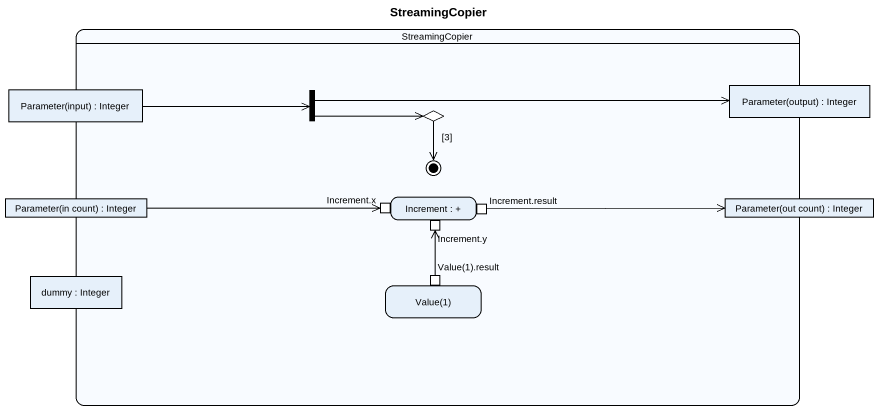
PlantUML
@startuml
title StreamingCopier
hide empty description
state StreamingCopier {
  state "Parameter(input) : Integer" as Parameter_input <<object>>
  state fork1 <<fork>>
  state choice1 <<choice>>
  state "Parameter(output) : Integer" as Parameter_output <<object>>
  state "Parameter(in count) : Integer" as Parameter_in_count <<object>>
  state "Increment : +" as Increment {
    state "Increment.x" as Increment_x <<inputPin>>
    state "Increment.y" as Increment_y <<inputPin>>
    state "Increment.result" as Increment_result <<outputPin>>
  }
  state "Parameter(out count) : Integer" as Parameter_out_count <<object>>
  state "dummy : Integer" as dummy <<object>>
  state "Value(1)" as Value_1 {
    state "Value(1).result" as Value_1_result <<outputPin>>
  }
  choice1 --> [*] : [3]
}
Parameter_input -right-> fork1
fork1 -right-> choice1
fork1 -right-> Parameter_output
Parameter_in_count -right-> Increment_x
Increment_result -right-> Parameter_out_count
Value_1_result -up-> Increment_y
@enduml
